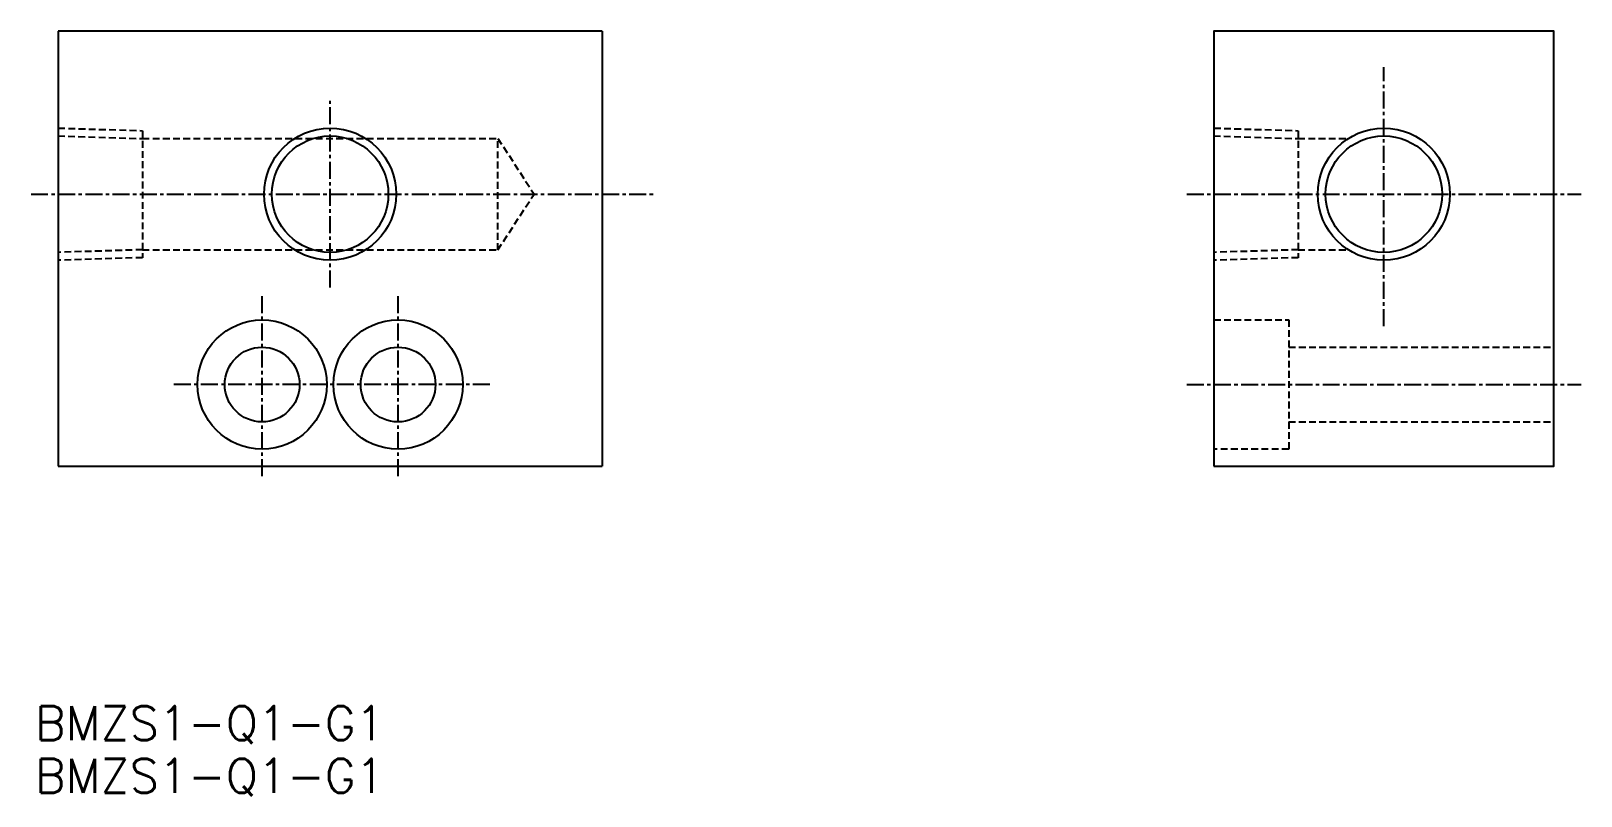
# Model space of a CAD drawing. Extents: x 90 to 204, y 65 to 121.
import ezdxf
from ezdxf.enums import TextEntityAlignment as Align

# ---------------------------------------------------------------- set-up
doc = ezdxf.new("R2010")
doc.units = 0
doc.linetypes.add('CENTER', pattern=[2, 1.25, -0.25, 0.25, -0.25])
doc.linetypes.add('DASHED', pattern=[0.75, 0.5, -0.25])
doc.layers.get('0').update_dxf_attribs({"linetype": 'CONTINUOUS'})
doc.layers.add('CENTER', color=1, linetype='CENTER')
doc.styles.get("Standard").update_dxf_attribs({"font": 'txt.shx', "bigfont": 'extfont.shx'})

msp = doc.modelspace()

# ---------------------------------------------------------------- linework, layer by layer
at = {"color": 7, "linetype": 'CONTINUOUS'}
for p, q in [((132, 121), (92, 121)), ((92, 121), (92, 89)), ((132, 121), (132, 89)), ((92, 89), (132, 89))]:
    msp.add_line(p, q, dxfattribs=at)
at = {"color": 3, "linetype": 'DASHED'}
for p, q in [((91.98, 113.28), (98.2, 113.09)), ((92, 113.86), (98.2, 113.67)), ((98.2, 113.67), (98.2, 104.33)), ((98.2, 113.1), (124.34, 113.1)), ((124.34, 113.1), (127, 109)), ((124.34, 104.9), (124.34, 113.1)), ((176.98, 113.28), (183.2, 113.09)), ((177, 113.86), (183.2, 113.67)), ((183.2, 113.67), (183.2, 104.33)), ((183.2, 113.1), (186.88, 113.1)), ((124.34, 104.9), (127, 109)), ((98.2, 104.91), (91.98, 104.72)), ((98.2, 104.9), (124.34, 104.9)), ((183.2, 104.91), (176.98, 104.72)), ((183.2, 104.9), (186.88, 104.9)), ((98.2, 104.33), (92, 104.14)), ((183.2, 104.33), (177, 104.14)), ((177, 99.75), (182.5, 99.75)), ((182.5, 99.75), (182.5, 90.25)), ((182.5, 97.75), (202, 97.75)), ((182.5, 92.25), (202, 92.25)), ((182.5, 90.25), (177, 90.25))]:
    msp.add_line(p, q, dxfattribs=at)
at = {"color": 7, "linetype": 'CONTINUOUS'}
msp.add_lwpolyline([(177, 89), (202, 89), (202, 121), (177, 121)], close=True, dxfattribs=at)
at = {"color": 3, "linetype": 'CONTINUOUS'}
for centre in [(112, 109), (189.5, 109)]:
    msp.add_circle(centre, 4.86, dxfattribs=at)
at = {"color": 7, "linetype": 'CONTINUOUS'}
for centre, radius in [((112, 109), 4.28), ((189.5, 109), 4.28), ((107, 95), 4.75), ((117, 95), 4.75), ((107, 95), 2.75), ((117, 95), 2.75)]:
    msp.add_circle(centre, radius, dxfattribs=at)
at = {"layer": 'CENTER', "color": 1, "linetype": 'CENTER'}
for p, q in [((189.5, 99.3), (189.5, 118.35)), ((112, 102.14), (112, 115.86)), ((90, 109), (135.75, 109)), ((175, 109), (204, 109)), ((107, 88.25), (107, 101.75)), ((117, 88.25), (117, 101.75)), ((113.75, 95), (100.25, 95)), ((123.75, 95), (110.25, 95)), ((175, 95), (204, 95))]:
    msp.add_line(p, q, dxfattribs=at)

# ---------------------------------------------------------------- texts
at = {"color": 7, "linetype": 'CONTINUOUS'}
for p in [(90.29, 70.1), (90.29, 66.23)]:
    msp.add_text('BMZS1-Q1-G1', height=2.5, dxfattribs=at).set_placement(p, align=Align.MIDDLE_LEFT)

doc.saveas('drawing.dxf')
